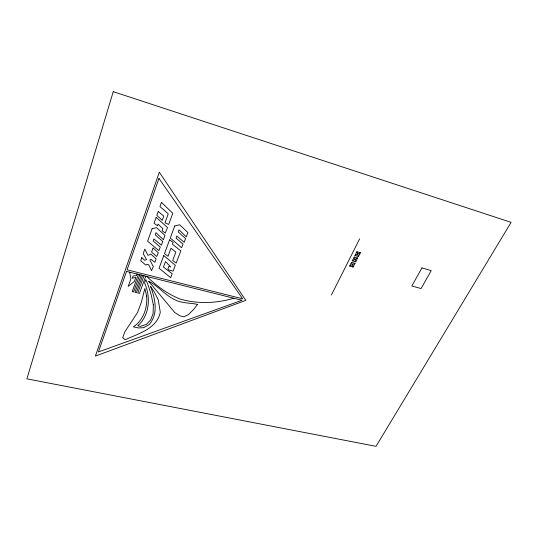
<?xml version="1.0" encoding="UTF-8"?>
<svg xmlns="http://www.w3.org/2000/svg" width="538" height="538" viewBox="0 0 538 538"><rect width="100%" height="100%" fill="white"/><g stroke="black" fill="none" stroke-linecap="round" stroke-linejoin="round"><path stroke-width="0.81" d="M129.671 272.194L130.902 278.758L128.212 286.357L134.386 281.394L135.818 277.393L132.294 278.24L133.121 275.92L136.423 275.691L137.015 274.03M138.394 274.373L132.22 291.616L133.585 291.946L139.772 274.716M141.232 275.026L135.004 292.289L136.322 292.759L142.59 275.422M143.982 275.772L137.748 292.954L139.47 293.371L145.717 276.202M331.448 294.979L359.646 238.818M349.639 266.068L351.536 262.322L354.999 263.297L353.089 267.036L349.639 266.068L354.999 263.297M352.296 260.816L354.212 257.043L357.683 258.032L355.766 261.798L352.296 260.816L357.683 258.032M354.979 255.523L356.909 251.717L360.386 252.726L358.456 256.518L354.979 255.523L360.386 252.726M233.835 298.234C216.397 303.419 197.473 304.145 179.948 299.007C167.432 293.956 156.471 285.873 146.861 276.492M351.536 262.322L353.089 267.036M354.212 257.043L355.766 261.798M356.909 251.717L358.456 256.518M146.639 296.055C147.634 307.628 143.458 320.298 133.37 326.822L138.4 327.958L143.7 327.662L149.248 324.548C158.589 313.546 155.233 298.449 150.479 286.243L154.467 292.221L158.273 299.881L160.29 312.336C156.733 328.98 138.481 333.493 125.193 339.754L122.671 337.77L124.782 331.946L137.614 312.363L141.427 301.993L144.83 288.496L146.639 296.055M153.357 304.844L153.122 313.466L150.66 319.962L146.383 324.421L140.337 326.358L137.741 325.766C149.806 315.456 150.828 296.633 144.547 282.961L145.764 279.625L147.674 283.761L150.949 293.822L153.357 304.844M113.242 91.662L26.9 378.839L376.015 446.338L511.1 222.355L113.242 91.662M159.309 172.234L95.387 356.095L245.805 300.379L159.309 172.234M126.511 271.401L98.407 351.966L241.986 300.271L126.511 271.401M158.952 178.428L127.069 269.814L242.638 298.798L158.952 178.428M141.797 257.615L140.707 260.674L145.811 265.099L147.419 264.36L148.623 264.669L151.508 270.654L153.303 266.619L149.9 260.022L151.111 259.37L154.877 262.349L156.134 258.919L150.848 254.097L148.461 255.268L147.856 255.113L144.836 249.081L143.209 253.654L146.558 259.632L144.588 260.284L141.797 257.615M152.093 228.724L147.641 241.219L158.851 250.607L160.304 247.063L153.155 241.024L153.915 238.912L161.373 245.2L162.745 241.461L155.193 234.817L155.959 232.685L163.411 239.713L164.984 235.415L156.511 227.661L152.093 228.724M156.134 217.379L154.043 223.243L157.486 225.772L158.064 224.158L162.92 228.657L162.173 230.715L165.267 233.115L167.513 227.493L156.134 217.379M158.246 211.447L156.847 215.375L162.268 220.304L163.774 216.168L158.246 211.447M161.474 202.389L159.981 206.585L168.246 213.848L165.005 222.819L168.703 224.447L172.792 213.297L161.474 202.389M153.068 248.045L151.588 252.127L156.699 256.485L158.333 252.759L153.068 248.045M163.747 255.59L159.053 268.24L170.68 277.675L172.2 273.694L163.438 267.05L165.496 261.549L170.674 266.909L168.845 266.431L167.917 268.879L168.676 269.962L173.122 271.098L175.341 265.281L163.747 255.59M169.591 239.854L164.48 253.62L168.017 256.263L171.01 248.26L175.852 252.134L172.698 260.473L176.195 263.048L180.849 250.876L172.449 244.272L173.149 242.409L169.591 239.854M174.749 225.967L170.27 238.025L181.562 247.709L183.068 244.165L176.087 238.132L176.874 236.021L184.157 242.308L185.583 238.576L178.219 231.925L179.013 229.807L186.276 236.821L187.917 232.53L179.652 224.783L174.749 225.967M421.926 267.924L411.826 285.981L421.059 288.556L431.22 270.621L421.926 267.924M197.52 304.394L193.411 309.713L188.199 314.764L183.949 316.795L180.008 315.867L174.769 312.524L148.623 281.233C159.174 286.593 166.356 296.768 177.587 300.971C184.063 303.298 190.929 302.928 197.52 304.394"/></g></svg>
